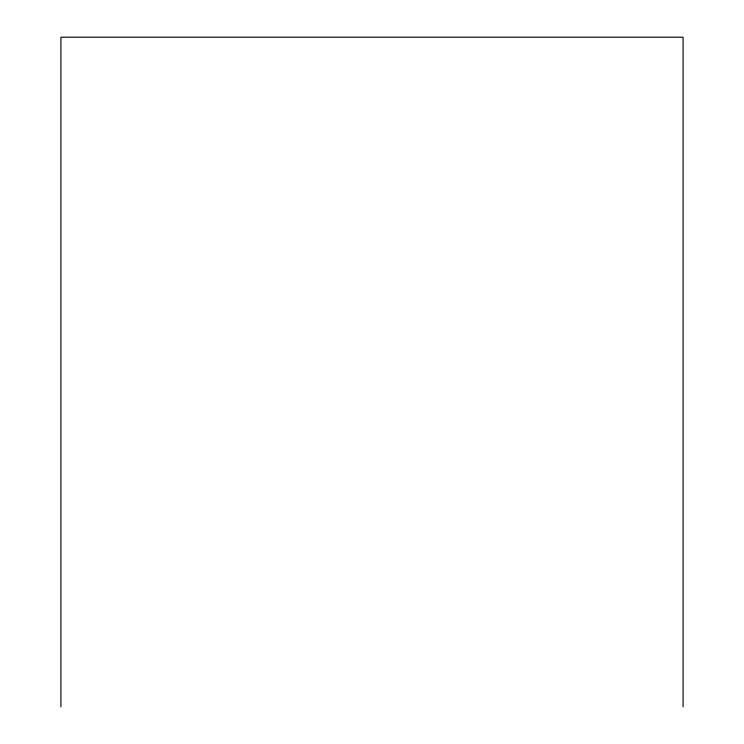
<?xml version="1.0" encoding="UTF-8"?>
<svg xmlns="http://www.w3.org/2000/svg" width="744" height="744" viewBox="0 0 744 744"><rect width="100%" height="100%" fill="white"/><g stroke="black" fill="none" stroke-linecap="round" stroke-linejoin="round"><path stroke-width="1.12" d="M683.076 706.8L683.076 37.2L60.924 37.2L60.924 706.8"/></g></svg>
